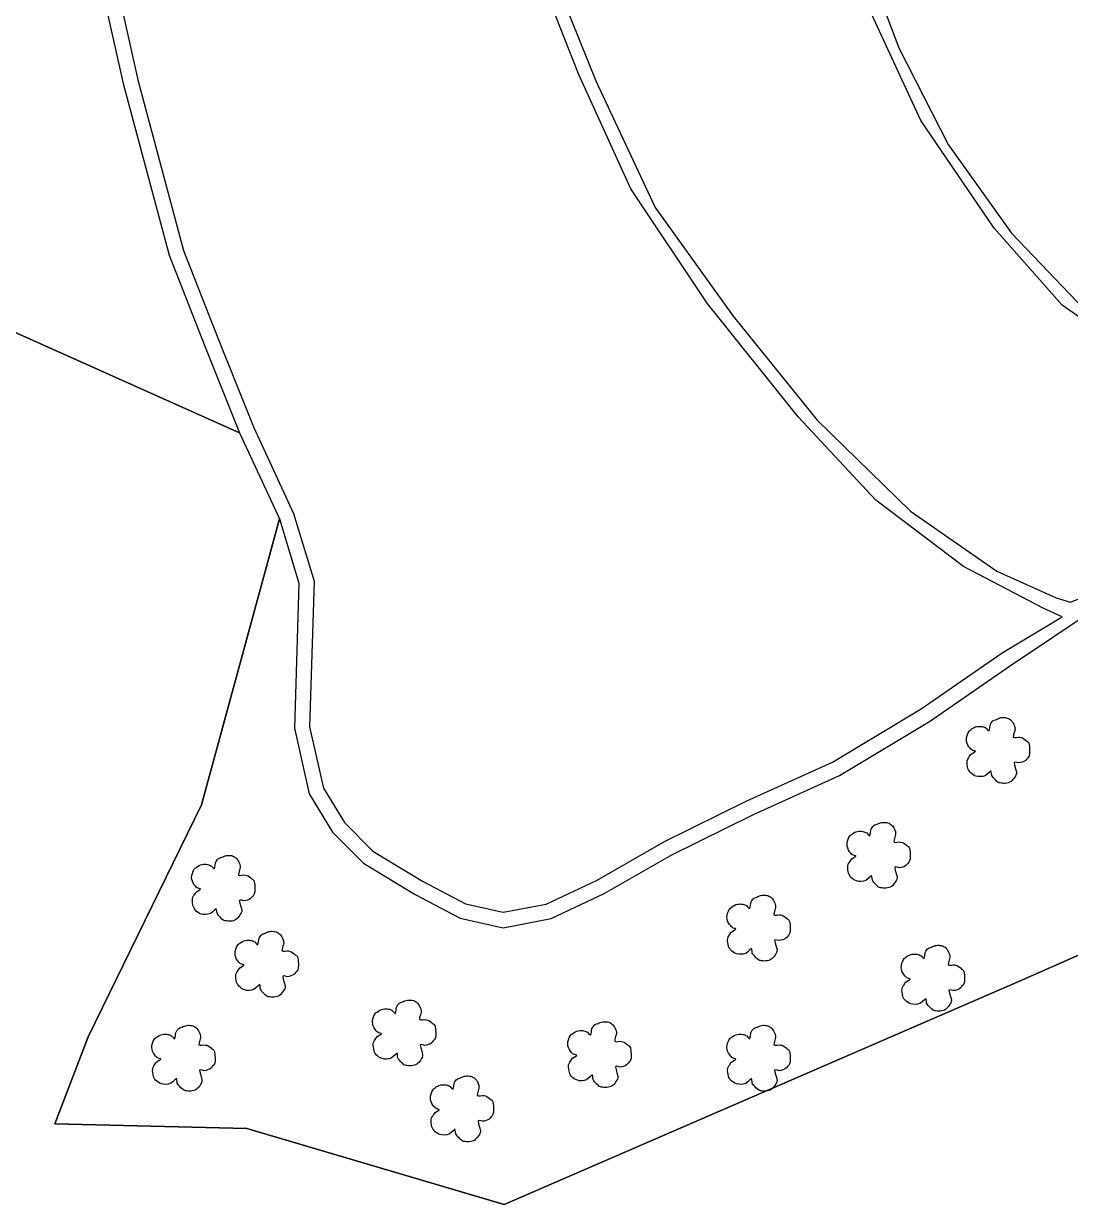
# Model space of a CAD drawing. Extents: x 730929 to 735129, y 7820181 to 7826121.
# Drawn here: x 732399.3 to 732675.9, y 7821222.7 to 7821534.7 of the extents above; entities that cross this region are included whole.
import ezdxf

# ---------------------------------------------------------------- set-up
doc = ezdxf.new("R2010")
doc.units = 0
doc.header["$MEASUREMENT"] = 0
doc.linetypes.add('CONTINUO', pattern=[0])
doc.linetypes.add('LIN0', pattern=[0])
for name, color, linetype in [('0114000475', 1, 'Continuous'), ('0114000475093', 5, 'Continuous'), ('0114000475094', 5, 'Continuous'), ('0114000475095', 5, 'Continuous'), ('RESERVA', 3, 'Continuous'), ('SIMBOLO ARVORE', 118, 'Continuous')]:
    doc.layers.add(name, color=color, linetype=linetype)

msp = doc.modelspace()

# ---------------------------------------------------------------- linework, layer by layer
at = {"layer": '0114000475'}
msp.add_lwpolyline([(732391.54, 7821455.55), (732456.35, 7821426.55), (732466.92, 7821403.84), (732446.28, 7821328.22), (732416.33, 7821266.98), (732407.51, 7821243.97), (732458.27, 7821242.72), (732526.28, 7821222.68), (732662.53, 7821281.66), (732761.64, 7821325.35), (733098.19, 7821454.83)], dxfattribs=at)
at = {"layer": '0114000475093', "linetype": 'CONTINUO', "flags": 128}
msp.add_lwpolyline([(732573.82, 7821853.19), (732550.98, 7821841.01), (732505.12, 7821818.35), (732465.15, 7821790.37), (732447.06, 7821773.06), (732424.92, 7821726.08), (732419.43, 7821697.5), (732414.96, 7821622.25), (732420.26, 7821569.54), (732424.26, 7821543.15), (732429.53, 7821519.79), (732441.53, 7821474.72), (732450.87, 7821450.94), (732460.02, 7821428.14), (732470.66, 7821405.27), (732476.09, 7821387.37), (732474.89, 7821348.9), (732478.57, 7821332.66), (732484.12, 7821323.56), (732491.59, 7821316.05), (732504.73, 7821308.08), (732516.05, 7821302.07), (732526.08, 7821299.87), (732537.44, 7821302.04), (732550.84, 7821308.37), (732568.7, 7821318.6), (732590.46, 7821329.35), (732613.06, 7821339.54), (732636.52, 7821353.63), (732657.94, 7821368.39), (732673.8, 7821377.93), (732668.75, 7821380.18), (732647.74, 7821391.21), (732624.54, 7821408.74), (732603.96, 7821430.74), (732579.98, 7821460.79), (732559.74, 7821491.02), (732545.98, 7821521.4), (732533.94, 7821551.84), (732521.96, 7821585.54), (732514.05, 7821616.72), (732510.5, 7821649.39), (732509.03, 7821684.78), (732512.38, 7821723.62), (732522.3, 7821755.85), (732534.23, 7821773.18), (732549.18, 7821791.8), (732575.94, 7821824.65), (732598.21, 7821851.33), (732612.17, 7821872.6), (732611.16, 7821877.98), (732596.46, 7821868.15)], close=True, dxfattribs=at)
at = {"layer": '0114000475094', "linetype": 'CONTINUO', "flags": 128}
msp.add_lwpolyline([(732717.56, 7821893.77), (732711.05, 7821910.02), (732704.37, 7821925.51), (732696.54, 7821942.04), (732694.57, 7821945.67), (732689.35, 7821957.46), (732687.01, 7821961.81), (732685.02, 7821966.55), (732684.11, 7821969.12), (732681.5, 7821967.64), (732678.05, 7821963.64), (732669.31, 7821950.76), (732654.5, 7821925.79), (732639.85, 7821902.37), (732628.39, 7821889.15), (732620.33, 7821877.62), (732605.75, 7821856.49), (732588.85, 7821833.74), (732566.78, 7821808.22), (732546.34, 7821782.1), (732528.78, 7821758.87), (732520.17, 7821740.36), (732514.1, 7821712.78), (732512.58, 7821680.1), (732514.21, 7821648.02), (732518.19, 7821615.8), (732526.43, 7821583), (732537.65, 7821551.55), (732550.5, 7821519.51), (732566.25, 7821486.07), (732586.82, 7821457.35), (732609.04, 7821429.9), (732633.72, 7821405.85), (732656.47, 7821389.96), (732672.16, 7821382.96), (732675.94, 7821381.8), (732681.39, 7821384.04), (732691.31, 7821388.8), (732701.62, 7821396.25), (732726.53, 7821407.79), (732744.93, 7821417.42), (732755.6, 7821426.45), (732748.06, 7821429.67), (732724.01, 7821436.79), (732694.76, 7821445.6), (732673.77, 7821460.24), (732655.84, 7821480.58), (732636.41, 7821509.05), (732622.23, 7821539.75), (732611.77, 7821570.51), (732603.9, 7821602.95), (732598.61, 7821637.22), (732597.21, 7821667.23), (732600.87, 7821692.78), (732608.42, 7821716.36), (732620.4, 7821742.51), (732634.21, 7821769.88), (732651.26, 7821799.2), (732672.08, 7821830.71), (732694.26, 7821862.53), (732711.76, 7821886.54)], close=True, dxfattribs=at)
at = {"layer": '0114000475095', "linetype": 'CONTINUO', "flags": 128}
msp.add_lwpolyline([(732749.52, 7821813.31), (732741.89, 7821833.49), (732726.16, 7821872.62), (732718.74, 7821890.83), (732706.1, 7821873.65), (732686.94, 7821846.78), (732664.31, 7821813.5), (732645.6, 7821783.05), (732629.12, 7821752.38), (732614.27, 7821722.09), (732604.81, 7821689.39), (732600.86, 7821656.3), (732602.75, 7821628.75), (732608.35, 7821597.55), (732618.68, 7821559.73), (732630.61, 7821528.31), (732643.61, 7821502.77), (732660.38, 7821479.28), (732679.71, 7821459.12), (732699.5, 7821446.99), (732716.75, 7821442.05), (732738.38, 7821435.86), (732760.34, 7821430.46), (732769.49, 7821430.61), (732779.76, 7821438.79), (732793.36, 7821455.38), (732806.69, 7821473.76), (732811.55, 7821482.3), (732811.24, 7821483.5), (732809.16, 7821484.85), (732795.54, 7821484.81), (732771.51, 7821484.5), (732751.13, 7821487.26), (732736.73, 7821496.49), (732725.28, 7821512.75), (732713.92, 7821533.97), (732703.79, 7821557.28), (732696.44, 7821582.21), (732692.01, 7821611.49), (732691.31, 7821638.7), (732691.55, 7821642.04), (732693.36, 7821663.47), (732696.48, 7821685.65), (732701.62, 7821706.2), (732708.26, 7821726.36), (732716.77, 7821746.64), (732727.49, 7821768.39), (732740.5, 7821789.68), (732749.82, 7821802.75), (732752.3, 7821805.63)], close=True, dxfattribs=at)
at = {"layer": 'RESERVA', "linetype": 'Continuous'}
msp.add_lwpolyline([(732420.33, 7821542.41), (732425.64, 7821518.84), (732437.73, 7821473.47), (732447.15, 7821449.46), (732456.35, 7821426.55), (732391.54, 7821455.55)], dxfattribs=at)
at = {"layer": 'RESERVA', "flags": 128}
msp.add_lwpolyline([(732761.64, 7821325.35), (732662.53, 7821281.66), (732526.28, 7821222.68), (732458.27, 7821242.72), (732407.51, 7821243.97), (732416.33, 7821266.98), (732446.28, 7821328.22), (732466.92, 7821403.84), (732472.07, 7821386.84), (732470.87, 7821348.52), (732474.81, 7821331.13), (732480.95, 7821321.07), (732489.1, 7821312.88), (732502.76, 7821304.6), (732514.66, 7821298.28), (732526.02, 7821295.79), (732538.69, 7821298.21), (732552.7, 7821304.82), (732570.58, 7821315.07), (732592.17, 7821325.73), (732614.92, 7821335.99), (732638.68, 7821350.27), (732660.1, 7821365.03), (732683.02, 7821380.39)], dxfattribs=at)
at = {"layer": 'SIMBOLO ARVORE', "linetype": 'LIN0', "elevation": 716.76, "flags": 128}
for points in [[(732654.91, 7821337.2), (732654.46, 7821336.81), (732653.96, 7821336.36), (732653.41, 7821335.94), (732652.77, 7821335.77), (732652.12, 7821335.7), (732651.5, 7821335.72), (732650.99, 7821335.83), (732650.54, 7821336.01), (732650.14, 7821336.25), (732649.77, 7821336.53), (732649.44, 7821336.85), (732649.17, 7821337.2), (732648.99, 7821337.53), (732648.86, 7821337.89), (732648.78, 7821338.29), (732648.69, 7821338.82), (732648.65, 7821339.37), (732648.67, 7821339.89), (732648.8, 7821340.28), (732648.98, 7821340.61), (732649.19, 7821340.9), (732649.34, 7821341.17), (732649.52, 7821341.42), (732649.74, 7821341.65), (732650.16, 7821341.93), (732650.55, 7821342.18), (732650.84, 7821342.4), (732650.71, 7821342.49), (732650.46, 7821342.55), (732650.14, 7821342.62), (732649.91, 7821342.76), (732649.68, 7821342.94), (732649.45, 7821343.19), (732649.15, 7821343.56), (732648.87, 7821343.99), (732648.64, 7821344.47), (732648.51, 7821344.96), (732648.46, 7821345.47), (732648.49, 7821345.99), (732648.64, 7821346.57), (732648.84, 7821347.11), (732649.07, 7821347.58), (732649.25, 7821347.82), (732649.45, 7821348), (732649.69, 7821348.15), (732650.03, 7821348.39), (732650.41, 7821348.63), (732650.81, 7821348.83), (732651.21, 7821348.93), (732651.61, 7821348.98), (732651.99, 7821348.99), (732652.33, 7821348.97), (732652.64, 7821348.93), (732652.93, 7821348.86), (732653.19, 7821348.77), (732653.43, 7821348.66), (732653.67, 7821348.51), (732653.97, 7821348.19), (732654.25, 7821347.91), (732654.49, 7821347.78), (732654.61, 7821348.16), (732654.68, 7821348.66), (732654.74, 7821349.17), (732654.79, 7821349.4), (732654.85, 7821349.57), (732654.94, 7821349.73), (732655.11, 7821350), (732655.31, 7821350.26), (732655.55, 7821350.5), (732655.84, 7821350.64), (732656.14, 7821350.74), (732656.46, 7821350.83), (732656.75, 7821350.98), (732657.04, 7821351.11), (732657.35, 7821351.23), (732657.67, 7821351.29), (732658.01, 7821351.32), (732658.34, 7821351.32), (732658.67, 7821351.3), (732658.98, 7821351.26), (732659.28, 7821351.18), (732659.56, 7821351.08), (732659.81, 7821350.94), (732660.05, 7821350.78), (732660.25, 7821350.61), (732660.44, 7821350.4), (732660.62, 7821350.17), (732660.8, 7821349.87), (732660.97, 7821349.54), (732661.11, 7821349.18), (732661.23, 7821348.87), (732661.3, 7821348.51), (732661.31, 7821348.09), (732661.11, 7821347.4), (732660.93, 7821346.71), (732660.86, 7821346.14), (732661.21, 7821346.04), (732661.69, 7821346.08), (732662.22, 7821346.16), (732662.62, 7821346.12), (732662.99, 7821346.03), (732663.35, 7821345.89), (732663.73, 7821345.64), (732664.09, 7821345.35), (732664.42, 7821345.05), (732664.66, 7821344.91), (732664.86, 7821344.71), (732665.01, 7821344.37), (732665.13, 7821343.53), (732665.18, 7821342.59), (732665.17, 7821341.69), (732665.01, 7821341.18), (732664.78, 7821340.79), (732664.51, 7821340.49), (732664.25, 7821340.18), (732663.97, 7821339.91), (732663.63, 7821339.69), (732663.2, 7821339.52), (732662.73, 7821339.4), (732662.26, 7821339.32), (732661.76, 7821339.46), (732661.33, 7821339.53), (732661.05, 7821339.43), (732661.2, 7821338.69), (732661.45, 7821337.8), (732661.7, 7821336.93), (732661.68, 7821336.48), (732661.57, 7821336.14), (732661.4, 7821335.86), (732661.19, 7821335.5), (732660.94, 7821335.15), (732660.68, 7821334.84), (732660.43, 7821334.59), (732660.17, 7821334.37), (732659.88, 7821334.2), (732659.52, 7821334.07), (732659.14, 7821333.98), (732658.75, 7821333.93), (732658.36, 7821333.92), (732657.98, 7821333.94), (732657.62, 7821333.99), (732657.33, 7821334.03), (732657.06, 7821334.1), (732656.78, 7821334.23), (732656.45, 7821334.51), (732656.13, 7821334.84), (732655.82, 7821335.18), (732655.56, 7821335.45), (732655.34, 7821335.73), (732655.16, 7821336.04), (732655.1, 7821336.51), (732655.05, 7821336.96), (732654.96, 7821337.33), (732654.96, 7821337.33)], [(732623.37, 7821309.5), (732622.92, 7821309.11), (732622.42, 7821308.66), (732621.87, 7821308.24), (732621.23, 7821308.07), (732620.58, 7821308), (732619.96, 7821308.02), (732619.45, 7821308.13), (732619, 7821308.31), (732618.6, 7821308.55), (732618.22, 7821308.83), (732617.9, 7821309.15), (732617.63, 7821309.5), (732617.45, 7821309.83), (732617.32, 7821310.18), (732617.23, 7821310.59), (732617.15, 7821311.12), (732617.11, 7821311.67), (732617.12, 7821312.19), (732617.26, 7821312.58), (732617.44, 7821312.91), (732617.64, 7821313.2), (732617.8, 7821313.47), (732617.98, 7821313.72), (732618.19, 7821313.95), (732618.61, 7821314.23), (732619.01, 7821314.48), (732619.29, 7821314.7), (732619.17, 7821314.79), (732618.91, 7821314.85), (732618.59, 7821314.92), (732618.37, 7821315.06), (732618.14, 7821315.24), (732617.9, 7821315.49), (732617.61, 7821315.86), (732617.33, 7821316.29), (732617.09, 7821316.77), (732616.97, 7821317.26), (732616.92, 7821317.77), (732616.95, 7821318.29), (732617.09, 7821318.87), (732617.3, 7821319.41), (732617.53, 7821319.88), (732617.71, 7821320.12), (732617.91, 7821320.3), (732618.15, 7821320.45), (732618.49, 7821320.69), (732618.87, 7821320.93), (732619.27, 7821321.13), (732619.67, 7821321.23), (732620.06, 7821321.28), (732620.45, 7821321.29), (732620.78, 7821321.27), (732621.1, 7821321.23), (732621.39, 7821321.15), (732621.64, 7821321.07), (732621.89, 7821320.96), (732622.13, 7821320.81), (732622.43, 7821320.49), (732622.71, 7821320.21), (732622.95, 7821320.08), (732623.07, 7821320.46), (732623.14, 7821320.96), (732623.19, 7821321.47), (732623.24, 7821321.7), (732623.31, 7821321.87), (732623.4, 7821322.03), (732623.56, 7821322.29), (732623.77, 7821322.56), (732624.01, 7821322.8), (732624.29, 7821322.94), (732624.6, 7821323.04), (732624.92, 7821323.13), (732625.21, 7821323.28), (732625.5, 7821323.41), (732625.8, 7821323.53), (732626.13, 7821323.59), (732626.46, 7821323.62), (732626.8, 7821323.62), (732627.12, 7821323.6), (732627.44, 7821323.56), (732627.74, 7821323.48), (732628.02, 7821323.38), (732628.27, 7821323.24), (732628.51, 7821323.08), (732628.71, 7821322.91), (732628.9, 7821322.7), (732629.07, 7821322.47), (732629.26, 7821322.17), (732629.43, 7821321.84), (732629.57, 7821321.48), (732629.69, 7821321.17), (732629.76, 7821320.81), (732629.77, 7821320.39), (732629.57, 7821319.7), (732629.38, 7821319.01), (732629.31, 7821318.44), (732629.67, 7821318.34), (732630.15, 7821318.38), (732630.68, 7821318.46), (732631.07, 7821318.42), (732631.45, 7821318.33), (732631.81, 7821318.19), (732632.19, 7821317.94), (732632.55, 7821317.65), (732632.87, 7821317.35), (732633.12, 7821317.21), (732633.32, 7821317.01), (732633.46, 7821316.67), (732633.58, 7821315.83), (732633.64, 7821314.89), (732633.62, 7821313.99), (732633.46, 7821313.48), (732633.24, 7821313.09), (732632.96, 7821312.79), (732632.71, 7821312.48), (732632.42, 7821312.21), (732632.09, 7821311.99), (732631.65, 7821311.82), (732631.19, 7821311.7), (732630.72, 7821311.62), (732630.21, 7821311.76), (732629.79, 7821311.83), (732629.51, 7821311.73), (732629.66, 7821310.98), (732629.91, 7821310.1), (732630.15, 7821309.22), (732630.13, 7821308.78), (732630.03, 7821308.44), (732629.86, 7821308.16), (732629.65, 7821307.8), (732629.4, 7821307.45), (732629.13, 7821307.14), (732628.89, 7821306.88), (732628.63, 7821306.67), (732628.34, 7821306.5), (732627.98, 7821306.37), (732627.6, 7821306.28), (732627.2, 7821306.22), (732626.82, 7821306.22), (732626.44, 7821306.24), (732626.08, 7821306.29), (732625.79, 7821306.33), (732625.51, 7821306.4), (732625.24, 7821306.53), (732624.91, 7821306.81), (732624.58, 7821307.13), (732624.27, 7821307.48), (732624.01, 7821307.75), (732623.79, 7821308.03), (732623.62, 7821308.34), (732623.56, 7821308.8), (732623.51, 7821309.26), (732623.42, 7821309.63), (732623.42, 7821309.63)], [(732450.17, 7821300.77), (732449.72, 7821300.38), (732449.21, 7821299.93), (732448.66, 7821299.51), (732448.03, 7821299.34), (732447.38, 7821299.27), (732446.75, 7821299.29), (732446.25, 7821299.4), (732445.8, 7821299.58), (732445.39, 7821299.82), (732445.02, 7821300.1), (732444.7, 7821300.42), (732444.43, 7821300.77), (732444.25, 7821301.1), (732444.12, 7821301.45), (732444.03, 7821301.85), (732443.94, 7821302.39), (732443.9, 7821302.94), (732443.92, 7821303.46), (732444.05, 7821303.85), (732444.24, 7821304.18), (732444.44, 7821304.47), (732444.6, 7821304.74), (732444.77, 7821304.99), (732444.99, 7821305.22), (732445.41, 7821305.5), (732445.81, 7821305.75), (732446.09, 7821305.97), (732445.97, 7821306.06), (732445.71, 7821306.12), (732445.39, 7821306.19), (732445.17, 7821306.32), (732444.94, 7821306.51), (732444.7, 7821306.76), (732444.41, 7821307.13), (732444.13, 7821307.56), (732443.89, 7821308.04), (732443.76, 7821308.53), (732443.71, 7821309.04), (732443.74, 7821309.56), (732443.89, 7821310.14), (732444.1, 7821310.68), (732444.33, 7821311.15), (732444.51, 7821311.39), (732444.71, 7821311.57), (732444.94, 7821311.71), (732445.28, 7821311.96), (732445.66, 7821312.2), (732446.07, 7821312.4), (732446.47, 7821312.5), (732446.86, 7821312.55), (732447.24, 7821312.56), (732447.58, 7821312.54), (732447.89, 7821312.5), (732448.18, 7821312.42), (732448.44, 7821312.34), (732448.69, 7821312.23), (732448.93, 7821312.08), (732449.22, 7821311.76), (732449.5, 7821311.48), (732449.74, 7821311.35), (732449.86, 7821311.72), (732449.94, 7821312.23), (732449.99, 7821312.74), (732450.04, 7821312.97), (732450.1, 7821313.14), (732450.2, 7821313.3), (732450.36, 7821313.56), (732450.57, 7821313.83), (732450.81, 7821314.07), (732451.09, 7821314.2), (732451.4, 7821314.31), (732451.71, 7821314.4), (732452, 7821314.54), (732452.3, 7821314.68), (732452.6, 7821314.8), (732452.93, 7821314.86), (732453.26, 7821314.89), (732453.6, 7821314.89), (732453.92, 7821314.87), (732454.24, 7821314.83), (732454.54, 7821314.75), (732454.81, 7821314.64), (732455.07, 7821314.51), (732455.3, 7821314.35), (732455.51, 7821314.17), (732455.7, 7821313.97), (732455.87, 7821313.73), (732456.06, 7821313.43), (732456.22, 7821313.1), (732456.37, 7821312.75), (732456.48, 7821312.44), (732456.55, 7821312.08), (732456.56, 7821311.66), (732456.36, 7821310.96), (732456.18, 7821310.28), (732456.11, 7821309.71), (732456.47, 7821309.61), (732456.95, 7821309.65), (732457.48, 7821309.73), (732457.87, 7821309.69), (732458.24, 7821309.6), (732458.61, 7821309.46), (732458.99, 7821309.21), (732459.35, 7821308.92), (732459.67, 7821308.62), (732459.92, 7821308.48), (732460.11, 7821308.28), (732460.26, 7821307.94), (732460.38, 7821307.1), (732460.44, 7821306.16), (732460.42, 7821305.26), (732460.26, 7821304.75), (732460.03, 7821304.36), (732459.76, 7821304.06), (732459.51, 7821303.75), (732459.22, 7821303.48), (732458.89, 7821303.26), (732458.45, 7821303.09), (732457.99, 7821302.96), (732457.51, 7821302.89), (732457.01, 7821303.03), (732456.59, 7821303.1), (732456.31, 7821303), (732456.45, 7821302.25), (732456.7, 7821301.37), (732456.95, 7821300.49), (732456.93, 7821300.05), (732456.83, 7821299.71), (732456.66, 7821299.43), (732456.44, 7821299.06), (732456.2, 7821298.72), (732455.93, 7821298.41), (732455.69, 7821298.15), (732455.42, 7821297.94), (732455.14, 7821297.77), (732454.78, 7821297.64), (732454.4, 7821297.55), (732454, 7821297.49), (732453.61, 7821297.49), (732453.24, 7821297.51), (732452.88, 7821297.56), (732452.59, 7821297.6), (732452.31, 7821297.67), (732452.04, 7821297.8), (732451.71, 7821298.08), (732451.38, 7821298.4), (732451.07, 7821298.75), (732450.81, 7821299.02), (732450.59, 7821299.3), (732450.41, 7821299.6), (732450.36, 7821300.07), (732450.31, 7821300.53), (732450.21, 7821300.9), (732450.21, 7821300.9)], [(732591.63, 7821290.26), (732591.18, 7821289.87), (732590.68, 7821289.42), (732590.13, 7821289), (732589.49, 7821288.83), (732588.84, 7821288.76), (732588.22, 7821288.78), (732587.71, 7821288.89), (732587.26, 7821289.07), (732586.86, 7821289.31), (732586.49, 7821289.6), (732586.16, 7821289.91), (732585.9, 7821290.26), (732585.71, 7821290.59), (732585.58, 7821290.95), (732585.5, 7821291.35), (732585.41, 7821291.88), (732585.37, 7821292.43), (732585.39, 7821292.95), (732585.52, 7821293.34), (732585.7, 7821293.67), (732585.91, 7821293.97), (732586.06, 7821294.23), (732586.24, 7821294.48), (732586.46, 7821294.71), (732586.88, 7821294.99), (732587.28, 7821295.24), (732587.56, 7821295.46), (732587.43, 7821295.55), (732587.18, 7821295.61), (732586.86, 7821295.68), (732586.63, 7821295.82), (732586.41, 7821296), (732586.17, 7821296.25), (732585.87, 7821296.62), (732585.59, 7821297.06), (732585.36, 7821297.53), (732585.23, 7821298.02), (732585.18, 7821298.53), (732585.21, 7821299.05), (732585.36, 7821299.63), (732585.56, 7821300.17), (732585.8, 7821300.64), (732585.97, 7821300.89), (732586.17, 7821301.06), (732586.41, 7821301.21), (732586.75, 7821301.45), (732587.13, 7821301.69), (732587.53, 7821301.89), (732587.93, 7821301.99), (732588.33, 7821302.04), (732588.71, 7821302.05), (732589.05, 7821302.03), (732589.36, 7821301.99), (732589.65, 7821301.92), (732589.91, 7821301.83), (732590.15, 7821301.72), (732590.4, 7821301.57), (732590.69, 7821301.25), (732590.97, 7821300.97), (732591.21, 7821300.84), (732591.33, 7821301.22), (732591.41, 7821301.72), (732591.46, 7821302.24), (732591.51, 7821302.46), (732591.57, 7821302.63), (732591.66, 7821302.79), (732591.83, 7821303.06), (732592.03, 7821303.32), (732592.27, 7821303.56), (732592.56, 7821303.7), (732592.87, 7821303.8), (732593.18, 7821303.9), (732593.47, 7821304.04), (732593.77, 7821304.17), (732594.07, 7821304.29), (732594.39, 7821304.35), (732594.73, 7821304.38), (732595.06, 7821304.38), (732595.39, 7821304.36), (732595.7, 7821304.32), (732596, 7821304.25), (732596.28, 7821304.14), (732596.54, 7821304), (732596.77, 7821303.84), (732596.98, 7821303.67), (732597.16, 7821303.46), (732597.34, 7821303.23), (732597.52, 7821302.93), (732597.69, 7821302.6), (732597.84, 7821302.24), (732597.95, 7821301.93), (732598.02, 7821301.57), (732598.03, 7821301.15), (732597.83, 7821300.46), (732597.65, 7821299.77), (732597.58, 7821299.2), (732597.93, 7821299.1), (732598.41, 7821299.14), (732598.94, 7821299.22), (732599.34, 7821299.18), (732599.71, 7821299.09), (732600.07, 7821298.95), (732600.45, 7821298.7), (732600.81, 7821298.41), (732601.14, 7821298.11), (732601.38, 7821297.97), (732601.58, 7821297.78), (732601.73, 7821297.44), (732601.85, 7821296.59), (732601.91, 7821295.65), (732601.89, 7821294.75), (732601.73, 7821294.24), (732601.5, 7821293.85), (732601.23, 7821293.55), (732600.98, 7821293.24), (732600.69, 7821292.97), (732600.36, 7821292.75), (732599.92, 7821292.58), (732599.45, 7821292.46), (732598.98, 7821292.39), (732598.48, 7821292.52), (732598.05, 7821292.59), (732597.77, 7821292.49), (732597.92, 7821291.75), (732598.17, 7821290.86), (732598.42, 7821289.99), (732598.4, 7821289.54), (732598.29, 7821289.2), (732598.12, 7821288.92), (732597.91, 7821288.56), (732597.67, 7821288.21), (732597.4, 7821287.9), (732597.15, 7821287.65), (732596.89, 7821287.44), (732596.6, 7821287.26), (732596.24, 7821287.13), (732595.86, 7821287.04), (732595.47, 7821286.99), (732595.08, 7821286.98), (732594.7, 7821287), (732594.35, 7821287.05), (732594.05, 7821287.09), (732593.78, 7821287.16), (732593.5, 7821287.29), (732593.17, 7821287.57), (732592.85, 7821287.9), (732592.54, 7821288.24), (732592.28, 7821288.51), (732592.06, 7821288.79), (732591.88, 7821289.1), (732591.83, 7821289.57), (732591.77, 7821290.02), (732591.68, 7821290.39), (732591.68, 7821290.39)], [(732461.64, 7821280.71), (732461.19, 7821280.32), (732460.68, 7821279.87), (732460.13, 7821279.45), (732459.5, 7821279.28), (732458.85, 7821279.21), (732458.22, 7821279.23), (732457.72, 7821279.34), (732457.27, 7821279.52), (732456.86, 7821279.76), (732456.49, 7821280.04), (732456.17, 7821280.36), (732455.9, 7821280.71), (732455.72, 7821281.04), (732455.59, 7821281.39), (732455.5, 7821281.8), (732455.41, 7821282.33), (732455.37, 7821282.88), (732455.39, 7821283.4), (732455.53, 7821283.79), (732455.71, 7821284.12), (732455.91, 7821284.41), (732456.07, 7821284.68), (732456.24, 7821284.93), (732456.46, 7821285.16), (732456.88, 7821285.44), (732457.28, 7821285.69), (732457.56, 7821285.91), (732457.44, 7821286), (732457.18, 7821286.06), (732456.86, 7821286.13), (732456.64, 7821286.27), (732456.41, 7821286.45), (732456.17, 7821286.7), (732455.88, 7821287.07), (732455.6, 7821287.5), (732455.36, 7821287.98), (732455.23, 7821288.47), (732455.18, 7821288.98), (732455.21, 7821289.5), (732455.36, 7821290.08), (732455.57, 7821290.62), (732455.8, 7821291.09), (732455.98, 7821291.33), (732456.18, 7821291.51), (732456.41, 7821291.66), (732456.75, 7821291.9), (732457.13, 7821292.14), (732457.54, 7821292.34), (732457.94, 7821292.44), (732458.33, 7821292.49), (732458.71, 7821292.5), (732459.05, 7821292.48), (732459.36, 7821292.44), (732459.65, 7821292.36), (732459.91, 7821292.28), (732460.16, 7821292.17), (732460.4, 7821292.02), (732460.69, 7821291.7), (732460.97, 7821291.42), (732461.21, 7821291.29), (732461.33, 7821291.67), (732461.41, 7821292.17), (732461.46, 7821292.68), (732461.51, 7821292.91), (732461.58, 7821293.08), (732461.67, 7821293.24), (732461.83, 7821293.5), (732462.04, 7821293.77), (732462.28, 7821294.01), (732462.56, 7821294.15), (732462.87, 7821294.25), (732463.18, 7821294.34), (732463.48, 7821294.49), (732463.77, 7821294.62), (732464.07, 7821294.74), (732464.4, 7821294.8), (732464.73, 7821294.83), (732465.07, 7821294.83), (732465.39, 7821294.81), (732465.71, 7821294.77), (732466.01, 7821294.69), (732466.28, 7821294.59), (732466.54, 7821294.45), (732466.77, 7821294.29), (732466.98, 7821294.12), (732467.17, 7821293.91), (732467.34, 7821293.67), (732467.53, 7821293.38), (732467.7, 7821293.04), (732467.84, 7821292.69), (732467.95, 7821292.38), (732468.02, 7821292.02), (732468.03, 7821291.6), (732467.83, 7821290.91), (732467.65, 7821290.22), (732467.58, 7821289.65), (732467.94, 7821289.55), (732468.42, 7821289.59), (732468.95, 7821289.67), (732469.34, 7821289.63), (732469.71, 7821289.54), (732470.08, 7821289.4), (732470.46, 7821289.15), (732470.82, 7821288.86), (732471.14, 7821288.56), (732471.39, 7821288.42), (732471.58, 7821288.22), (732471.73, 7821287.88), (732471.85, 7821287.04), (732471.91, 7821286.1), (732471.89, 7821285.2), (732471.73, 7821284.69), (732471.5, 7821284.3), (732471.23, 7821284), (732470.98, 7821283.69), (732470.69, 7821283.42), (732470.36, 7821283.2), (732469.92, 7821283.03), (732469.46, 7821282.9), (732468.98, 7821282.83), (732468.48, 7821282.97), (732468.06, 7821283.04), (732467.78, 7821282.94), (732467.92, 7821282.19), (732468.17, 7821281.31), (732468.42, 7821280.43), (732468.4, 7821279.99), (732468.3, 7821279.65), (732468.13, 7821279.37), (732467.92, 7821279.01), (732467.67, 7821278.66), (732467.4, 7821278.35), (732467.16, 7821278.09), (732466.9, 7821277.88), (732466.61, 7821277.71), (732466.25, 7821277.58), (732465.87, 7821277.49), (732465.47, 7821277.43), (732465.08, 7821277.43), (732464.71, 7821277.45), (732464.35, 7821277.5), (732464.06, 7821277.54), (732463.78, 7821277.61), (732463.51, 7821277.74), (732463.18, 7821278.02), (732462.85, 7821278.34), (732462.54, 7821278.69), (732462.28, 7821278.96), (732462.06, 7821279.24), (732461.88, 7821279.55), (732461.83, 7821280.01), (732461.78, 7821280.47), (732461.68, 7821280.84), (732461.68, 7821280.84)], [(732637.71, 7821277.03), (732637.26, 7821276.63), (732636.75, 7821276.18), (732636.2, 7821275.77), (732635.57, 7821275.59), (732634.92, 7821275.52), (732634.29, 7821275.54), (732633.79, 7821275.65), (732633.34, 7821275.83), (732632.93, 7821276.07), (732632.56, 7821276.36), (732632.24, 7821276.68), (732631.97, 7821277.02), (732631.79, 7821277.35), (732631.66, 7821277.71), (732631.57, 7821278.11), (732631.48, 7821278.64), (732631.44, 7821279.19), (732631.46, 7821279.71), (732631.6, 7821280.1), (732631.78, 7821280.43), (732631.98, 7821280.73), (732632.14, 7821280.99), (732632.31, 7821281.24), (732632.53, 7821281.48), (732632.95, 7821281.75), (732633.35, 7821282.01), (732633.63, 7821282.22), (732633.51, 7821282.31), (732633.25, 7821282.38), (732632.93, 7821282.45), (732632.71, 7821282.58), (732632.48, 7821282.76), (732632.24, 7821283.02), (732631.95, 7821283.39), (732631.67, 7821283.82), (732631.43, 7821284.29), (732631.3, 7821284.78), (732631.25, 7821285.29), (732631.28, 7821285.82), (732631.43, 7821286.39), (732631.64, 7821286.93), (732631.87, 7821287.4), (732632.05, 7821287.65), (732632.25, 7821287.82), (732632.48, 7821287.97), (732632.82, 7821288.22), (732633.2, 7821288.45), (732633.61, 7821288.65), (732634.01, 7821288.75), (732634.4, 7821288.8), (732634.78, 7821288.81), (732635.12, 7821288.8), (732635.43, 7821288.75), (732635.72, 7821288.68), (732635.98, 7821288.6), (732636.23, 7821288.48), (732636.47, 7821288.33), (732636.76, 7821288.01), (732637.04, 7821287.74), (732637.29, 7821287.61), (732637.4, 7821287.98), (732637.48, 7821288.48), (732637.53, 7821289), (732637.58, 7821289.22), (732637.65, 7821289.4), (732637.74, 7821289.55), (732637.9, 7821289.82), (732638.11, 7821290.08), (732638.35, 7821290.32), (732638.63, 7821290.46), (732638.94, 7821290.56), (732639.25, 7821290.66), (732639.55, 7821290.8), (732639.84, 7821290.93), (732640.14, 7821291.05), (732640.47, 7821291.11), (732640.8, 7821291.14), (732641.14, 7821291.14), (732641.46, 7821291.12), (732641.78, 7821291.08), (732642.08, 7821291.01), (732642.35, 7821290.9), (732642.61, 7821290.76), (732642.84, 7821290.6), (732643.05, 7821290.43), (732643.24, 7821290.23), (732643.41, 7821289.99), (732643.6, 7821289.69), (732643.77, 7821289.36), (732643.91, 7821289.01), (732644.02, 7821288.69), (732644.09, 7821288.34), (732644.1, 7821287.91), (732643.9, 7821287.22), (732643.72, 7821286.53), (732643.65, 7821285.97), (732644.01, 7821285.86), (732644.49, 7821285.9), (732645.02, 7821285.99), (732645.41, 7821285.94), (732645.78, 7821285.85), (732646.15, 7821285.71), (732646.53, 7821285.46), (732646.89, 7821285.17), (732647.21, 7821284.87), (732647.46, 7821284.74), (732647.65, 7821284.54), (732647.8, 7821284.2), (732647.92, 7821283.35), (732647.98, 7821282.42), (732647.96, 7821281.51), (732647.8, 7821281), (732647.57, 7821280.62), (732647.3, 7821280.31), (732647.05, 7821280), (732646.76, 7821279.73), (732646.43, 7821279.51), (732645.99, 7821279.34), (732645.53, 7821279.22), (732645.05, 7821279.15), (732644.55, 7821279.28), (732644.13, 7821279.36), (732643.85, 7821279.25), (732643.99, 7821278.51), (732644.24, 7821277.62), (732644.49, 7821276.75), (732644.47, 7821276.3), (732644.37, 7821275.96), (732644.2, 7821275.68), (732643.99, 7821275.32), (732643.74, 7821274.97), (732643.47, 7821274.66), (732643.23, 7821274.41), (732642.97, 7821274.2), (732642.68, 7821274.03), (732642.32, 7821273.89), (732641.94, 7821273.8), (732641.54, 7821273.75), (732641.15, 7821273.74), (732640.78, 7821273.77), (732640.42, 7821273.82), (732640.13, 7821273.85), (732639.85, 7821273.92), (732639.58, 7821274.06), (732639.25, 7821274.33), (732638.92, 7821274.66), (732638.61, 7821275), (732638.35, 7821275.27), (732638.13, 7821275.55), (732637.95, 7821275.86), (732637.9, 7821276.33), (732637.85, 7821276.78), (732637.75, 7821277.16), (732637.75, 7821277.16)], [(732497.96, 7821262.56), (732497.51, 7821262.17), (732497.01, 7821261.72), (732496.46, 7821261.3), (732495.82, 7821261.13), (732495.17, 7821261.06), (732494.55, 7821261.08), (732494.04, 7821261.19), (732493.59, 7821261.37), (732493.19, 7821261.61), (732492.81, 7821261.89), (732492.49, 7821262.21), (732492.22, 7821262.56), (732492.04, 7821262.89), (732491.91, 7821263.25), (732491.82, 7821263.65), (732491.74, 7821264.18), (732491.7, 7821264.73), (732491.71, 7821265.25), (732491.85, 7821265.64), (732492.03, 7821265.97), (732492.24, 7821266.26), (732492.39, 7821266.53), (732492.57, 7821266.78), (732492.78, 7821267.01), (732493.21, 7821267.29), (732493.6, 7821267.54), (732493.88, 7821267.76), (732493.76, 7821267.85), (732493.51, 7821267.91), (732493.18, 7821267.98), (732492.96, 7821268.12), (732492.73, 7821268.3), (732492.49, 7821268.55), (732492.2, 7821268.92), (732491.92, 7821269.35), (732491.68, 7821269.83), (732491.56, 7821270.32), (732491.51, 7821270.83), (732491.54, 7821271.35), (732491.68, 7821271.93), (732491.89, 7821272.47), (732492.12, 7821272.94), (732492.3, 7821273.19), (732492.5, 7821273.36), (732492.74, 7821273.51), (732493.08, 7821273.75), (732493.46, 7821273.99), (732493.86, 7821274.19), (732494.26, 7821274.29), (732494.66, 7821274.34), (732495.04, 7821274.35), (732495.37, 7821274.33), (732495.69, 7821274.29), (732495.98, 7821274.22), (732496.23, 7821274.13), (732496.48, 7821274.02), (732496.72, 7821273.87), (732497.02, 7821273.55), (732497.3, 7821273.27), (732497.54, 7821273.14), (732497.66, 7821273.52), (732497.73, 7821274.02), (732497.78, 7821274.53), (732497.83, 7821274.76), (732497.9, 7821274.93), (732497.99, 7821275.09), (732498.15, 7821275.36), (732498.36, 7821275.62), (732498.6, 7821275.86), (732498.88, 7821276), (732499.19, 7821276.1), (732499.51, 7821276.19), (732499.8, 7821276.34), (732500.09, 7821276.47), (732500.39, 7821276.59), (732500.72, 7821276.65), (732501.05, 7821276.68), (732501.39, 7821276.68), (732501.71, 7821276.66), (732502.03, 7821276.62), (732502.33, 7821276.54), (732502.61, 7821276.44), (732502.86, 7821276.3), (732503.1, 7821276.14), (732503.3, 7821275.97), (732503.49, 7821275.76), (732503.66, 7821275.53), (732503.85, 7821275.23), (732504.02, 7821274.9), (732504.16, 7821274.54), (732504.28, 7821274.23), (732504.35, 7821273.87), (732504.36, 7821273.45), (732504.16, 7821272.76), (732503.97, 7821272.07), (732503.9, 7821271.5), (732504.26, 7821271.4), (732504.74, 7821271.44), (732505.27, 7821271.52), (732505.66, 7821271.48), (732506.04, 7821271.39), (732506.4, 7821271.25), (732506.78, 7821271), (732507.14, 7821270.71), (732507.46, 7821270.41), (732507.71, 7821270.27), (732507.91, 7821270.07), (732508.05, 7821269.73), (732508.17, 7821268.89), (732508.23, 7821267.95), (732508.21, 7821267.05), (732508.05, 7821266.54), (732507.83, 7821266.15), (732507.55, 7821265.85), (732507.3, 7821265.54), (732507.01, 7821265.27), (732506.68, 7821265.05), (732506.25, 7821264.88), (732505.78, 7821264.76), (732505.31, 7821264.68), (732504.8, 7821264.82), (732504.38, 7821264.89), (732504.1, 7821264.79), (732504.25, 7821264.05), (732504.5, 7821263.16), (732504.74, 7821262.29), (732504.72, 7821261.84), (732504.62, 7821261.5), (732504.45, 7821261.22), (732504.24, 7821260.86), (732503.99, 7821260.51), (732503.72, 7821260.2), (732503.48, 7821259.95), (732503.22, 7821259.73), (732502.93, 7821259.56), (732502.57, 7821259.43), (732502.19, 7821259.34), (732501.79, 7821259.29), (732501.41, 7821259.28), (732501.03, 7821259.3), (732500.67, 7821259.35), (732500.38, 7821259.39), (732500.1, 7821259.46), (732499.83, 7821259.59), (732499.5, 7821259.87), (732499.17, 7821260.2), (732498.86, 7821260.54), (732498.6, 7821260.81), (732498.38, 7821261.09), (732498.21, 7821261.4), (732498.15, 7821261.87), (732498.1, 7821262.32), (732498.01, 7821262.69), (732498.01, 7821262.69)], [(732439.65, 7821255.88), (732439.2, 7821255.48), (732438.7, 7821255.04), (732438.15, 7821254.62), (732437.51, 7821254.44), (732436.86, 7821254.37), (732436.24, 7821254.4), (732435.73, 7821254.51), (732435.28, 7821254.69), (732434.88, 7821254.93), (732434.5, 7821255.21), (732434.18, 7821255.53), (732433.91, 7821255.87), (732433.73, 7821256.2), (732433.6, 7821256.56), (732433.52, 7821256.96), (732433.43, 7821257.49), (732433.39, 7821258.04), (732433.41, 7821258.57), (732433.54, 7821258.95), (732433.72, 7821259.29), (732433.93, 7821259.58), (732434.08, 7821259.84), (732434.26, 7821260.09), (732434.48, 7821260.33), (732434.9, 7821260.6), (732435.29, 7821260.86), (732435.58, 7821261.07), (732435.45, 7821261.16), (732435.2, 7821261.23), (732434.88, 7821261.3), (732434.65, 7821261.43), (732434.42, 7821261.62), (732434.19, 7821261.87), (732433.89, 7821262.24), (732433.61, 7821262.67), (732433.38, 7821263.14), (732433.25, 7821263.63), (732433.2, 7821264.14), (732433.23, 7821264.67), (732433.38, 7821265.24), (732433.58, 7821265.78), (732433.81, 7821266.25), (732433.99, 7821266.5), (732434.19, 7821266.67), (732434.43, 7821266.82), (732434.77, 7821267.07), (732435.15, 7821267.3), (732435.55, 7821267.51), (732435.95, 7821267.61), (732436.35, 7821267.66), (732436.73, 7821267.66), (732437.07, 7821267.65), (732437.38, 7821267.6), (732437.67, 7821267.53), (732437.93, 7821267.45), (732438.17, 7821267.33), (732438.41, 7821267.19), (732438.71, 7821266.86), (732438.99, 7821266.59), (732439.23, 7821266.46), (732439.35, 7821266.83), (732439.42, 7821267.33), (732439.47, 7821267.85), (732439.53, 7821268.07), (732439.59, 7821268.25), (732439.68, 7821268.4), (732439.85, 7821268.67), (732440.05, 7821268.93), (732440.29, 7821269.18), (732440.58, 7821269.31), (732440.88, 7821269.42), (732441.2, 7821269.51), (732441.49, 7821269.65), (732441.78, 7821269.79), (732442.08, 7821269.9), (732442.41, 7821269.96), (732442.75, 7821269.99), (732443.08, 7821269.99), (732443.41, 7821269.98), (732443.72, 7821269.93), (732444.02, 7821269.86), (732444.3, 7821269.75), (732444.55, 7821269.61), (732444.79, 7821269.45), (732444.99, 7821269.28), (732445.18, 7821269.08), (732445.36, 7821268.84), (732445.54, 7821268.54), (732445.71, 7821268.21), (732445.85, 7821267.86), (732445.97, 7821267.54), (732446.04, 7821267.19), (732446.05, 7821266.76), (732445.85, 7821266.07), (732445.67, 7821265.39), (732445.6, 7821264.82), (732445.95, 7821264.72), (732446.43, 7821264.75), (732446.96, 7821264.84), (732447.36, 7821264.79), (732447.73, 7821264.71), (732448.09, 7821264.57), (732448.47, 7821264.31), (732448.83, 7821264.02), (732449.15, 7821263.72), (732449.4, 7821263.59), (732449.6, 7821263.39), (732449.75, 7821263.05), (732449.87, 7821262.2), (732449.92, 7821261.27), (732449.9, 7821260.37), (732449.75, 7821259.85), (732449.52, 7821259.47), (732449.25, 7821259.17), (732448.99, 7821258.85), (732448.71, 7821258.59), (732448.37, 7821258.37), (732447.94, 7821258.19), (732447.47, 7821258.07), (732447, 7821258), (732446.49, 7821258.13), (732446.07, 7821258.21), (732445.79, 7821258.1), (732445.94, 7821257.36), (732446.19, 7821256.47), (732446.44, 7821255.6), (732446.42, 7821255.15), (732446.31, 7821254.81), (732446.14, 7821254.53), (732445.93, 7821254.17), (732445.68, 7821253.83), (732445.42, 7821253.51), (732445.17, 7821253.26), (732444.91, 7821253.05), (732444.62, 7821252.88), (732444.26, 7821252.75), (732443.88, 7821252.65), (732443.49, 7821252.6), (732443.1, 7821252.59), (732442.72, 7821252.62), (732442.36, 7821252.67), (732442.07, 7821252.7), (732441.8, 7821252.77), (732441.52, 7821252.91), (732441.19, 7821253.18), (732440.87, 7821253.51), (732440.56, 7821253.85), (732440.3, 7821254.12), (732440.08, 7821254.4), (732439.9, 7821254.71), (732439.84, 7821255.18), (732439.79, 7821255.63), (732439.7, 7821256.01), (732439.7, 7821256.01)], [(732549.58, 7821256.83), (732549.13, 7821256.44), (732548.62, 7821255.99), (732548.07, 7821255.57), (732547.43, 7821255.4), (732546.79, 7821255.33), (732546.16, 7821255.35), (732545.66, 7821255.46), (732545.21, 7821255.64), (732544.8, 7821255.88), (732544.43, 7821256.16), (732544.1, 7821256.48), (732543.84, 7821256.83), (732543.66, 7821257.16), (732543.53, 7821257.51), (732543.44, 7821257.92), (732543.35, 7821258.45), (732543.31, 7821259), (732543.33, 7821259.52), (732543.46, 7821259.91), (732543.65, 7821260.24), (732543.85, 7821260.53), (732544.01, 7821260.8), (732544.18, 7821261.05), (732544.4, 7821261.28), (732544.82, 7821261.56), (732545.22, 7821261.81), (732545.5, 7821262.03), (732545.38, 7821262.12), (732545.12, 7821262.18), (732544.8, 7821262.25), (732544.58, 7821262.39), (732544.35, 7821262.57), (732544.11, 7821262.82), (732543.81, 7821263.19), (732543.53, 7821263.62), (732543.3, 7821264.1), (732543.17, 7821264.59), (732543.12, 7821265.1), (732543.15, 7821265.62), (732543.3, 7821266.2), (732543.51, 7821266.74), (732543.74, 7821267.21), (732543.92, 7821267.45), (732544.12, 7821267.63), (732544.35, 7821267.78), (732544.69, 7821268.02), (732545.07, 7821268.26), (732545.47, 7821268.46), (732545.88, 7821268.56), (732546.27, 7821268.61), (732546.65, 7821268.62), (732546.99, 7821268.6), (732547.3, 7821268.56), (732547.59, 7821268.48), (732547.85, 7821268.4), (732548.1, 7821268.29), (732548.34, 7821268.14), (732548.63, 7821267.82), (732548.91, 7821267.54), (732549.15, 7821267.41), (732549.27, 7821267.79), (732549.35, 7821268.29), (732549.4, 7821268.8), (732549.45, 7821269.03), (732549.51, 7821269.2), (732549.61, 7821269.36), (732549.77, 7821269.62), (732549.97, 7821269.89), (732550.22, 7821270.13), (732550.5, 7821270.27), (732550.81, 7821270.37), (732551.12, 7821270.46), (732551.41, 7821270.61), (732551.71, 7821270.74), (732552.01, 7821270.86), (732552.34, 7821270.92), (732552.67, 7821270.95), (732553, 7821270.95), (732553.33, 7821270.93), (732553.65, 7821270.89), (732553.95, 7821270.81), (732554.22, 7821270.71), (732554.48, 7821270.57), (732554.71, 7821270.41), (732554.92, 7821270.24), (732555.11, 7821270.03), (732555.28, 7821269.8), (732555.47, 7821269.5), (732555.63, 7821269.17), (732555.78, 7821268.81), (732555.89, 7821268.5), (732555.96, 7821268.14), (732555.97, 7821267.72), (732555.77, 7821267.03), (732555.59, 7821266.34), (732555.52, 7821265.77), (732555.87, 7821265.67), (732556.36, 7821265.71), (732556.89, 7821265.79), (732557.28, 7821265.75), (732557.65, 7821265.66), (732558.01, 7821265.52), (732558.4, 7821265.27), (732558.76, 7821264.98), (732559.08, 7821264.68), (732559.33, 7821264.54), (732559.52, 7821264.34), (732559.67, 7821264), (732559.79, 7821263.16), (732559.85, 7821262.22), (732559.83, 7821261.32), (732559.67, 7821260.81), (732559.44, 7821260.42), (732559.17, 7821260.12), (732558.92, 7821259.81), (732558.63, 7821259.54), (732558.3, 7821259.32), (732557.86, 7821259.15), (732557.39, 7821259.03), (732556.92, 7821258.95), (732556.42, 7821259.09), (732556, 7821259.16), (732555.72, 7821259.06), (732555.86, 7821258.31), (732556.11, 7821257.43), (732556.36, 7821256.55), (732556.34, 7821256.11), (732556.24, 7821255.77), (732556.07, 7821255.49), (732555.85, 7821255.13), (732555.61, 7821254.78), (732555.34, 7821254.47), (732555.1, 7821254.21), (732554.83, 7821254), (732554.54, 7821253.83), (732554.19, 7821253.7), (732553.8, 7821253.61), (732553.41, 7821253.55), (732553.02, 7821253.55), (732552.64, 7821253.57), (732552.29, 7821253.62), (732552, 7821253.66), (732551.72, 7821253.73), (732551.45, 7821253.86), (732551.12, 7821254.14), (732550.79, 7821254.46), (732550.48, 7821254.81), (732550.22, 7821255.08), (732550, 7821255.36), (732549.82, 7821255.67), (732549.77, 7821256.13), (732549.72, 7821256.59), (732549.62, 7821256.96), (732549.62, 7821256.96)], [(732591.63, 7821255.88), (732591.18, 7821255.48), (732590.68, 7821255.04), (732590.13, 7821254.62), (732589.49, 7821254.44), (732588.84, 7821254.37), (732588.22, 7821254.4), (732587.71, 7821254.51), (732587.26, 7821254.69), (732586.86, 7821254.93), (732586.49, 7821255.21), (732586.16, 7821255.53), (732585.9, 7821255.87), (732585.71, 7821256.2), (732585.58, 7821256.56), (732585.5, 7821256.96), (732585.41, 7821257.49), (732585.37, 7821258.04), (732585.39, 7821258.57), (732585.52, 7821258.95), (732585.7, 7821259.29), (732585.91, 7821259.58), (732586.06, 7821259.84), (732586.24, 7821260.09), (732586.46, 7821260.33), (732586.88, 7821260.6), (732587.28, 7821260.86), (732587.56, 7821261.07), (732587.43, 7821261.16), (732587.18, 7821261.23), (732586.86, 7821261.3), (732586.63, 7821261.43), (732586.41, 7821261.62), (732586.17, 7821261.87), (732585.87, 7821262.24), (732585.59, 7821262.67), (732585.36, 7821263.14), (732585.23, 7821263.63), (732585.18, 7821264.14), (732585.21, 7821264.67), (732585.36, 7821265.24), (732585.56, 7821265.78), (732585.8, 7821266.25), (732585.97, 7821266.5), (732586.17, 7821266.67), (732586.41, 7821266.82), (732586.75, 7821267.07), (732587.13, 7821267.3), (732587.53, 7821267.51), (732587.93, 7821267.61), (732588.33, 7821267.66), (732588.71, 7821267.66), (732589.05, 7821267.65), (732589.36, 7821267.6), (732589.65, 7821267.53), (732589.91, 7821267.45), (732590.15, 7821267.33), (732590.4, 7821267.19), (732590.69, 7821266.86), (732590.97, 7821266.59), (732591.21, 7821266.46), (732591.33, 7821266.83), (732591.41, 7821267.33), (732591.46, 7821267.85), (732591.51, 7821268.07), (732591.57, 7821268.25), (732591.66, 7821268.4), (732591.83, 7821268.67), (732592.03, 7821268.93), (732592.27, 7821269.18), (732592.56, 7821269.31), (732592.87, 7821269.42), (732593.18, 7821269.51), (732593.47, 7821269.65), (732593.77, 7821269.79), (732594.07, 7821269.9), (732594.39, 7821269.96), (732594.73, 7821269.99), (732595.06, 7821269.99), (732595.39, 7821269.98), (732595.7, 7821269.93), (732596, 7821269.86), (732596.28, 7821269.75), (732596.54, 7821269.61), (732596.77, 7821269.45), (732596.98, 7821269.28), (732597.16, 7821269.08), (732597.34, 7821268.84), (732597.52, 7821268.54), (732597.69, 7821268.21), (732597.84, 7821267.86), (732597.95, 7821267.54), (732598.02, 7821267.19), (732598.03, 7821266.76), (732597.83, 7821266.07), (732597.65, 7821265.39), (732597.58, 7821264.82), (732597.93, 7821264.72), (732598.41, 7821264.75), (732598.94, 7821264.84), (732599.34, 7821264.79), (732599.71, 7821264.71), (732600.07, 7821264.57), (732600.45, 7821264.31), (732600.81, 7821264.02), (732601.14, 7821263.72), (732601.38, 7821263.59), (732601.58, 7821263.39), (732601.73, 7821263.05), (732601.85, 7821262.2), (732601.91, 7821261.27), (732601.89, 7821260.37), (732601.73, 7821259.85), (732601.5, 7821259.47), (732601.23, 7821259.17), (732600.98, 7821258.85), (732600.69, 7821258.59), (732600.36, 7821258.37), (732599.92, 7821258.19), (732599.45, 7821258.07), (732598.98, 7821258), (732598.48, 7821258.13), (732598.05, 7821258.21), (732597.77, 7821258.1), (732597.92, 7821257.36), (732598.17, 7821256.47), (732598.42, 7821255.6), (732598.4, 7821255.15), (732598.29, 7821254.81), (732598.12, 7821254.53), (732597.91, 7821254.17), (732597.67, 7821253.83), (732597.4, 7821253.51), (732597.15, 7821253.26), (732596.89, 7821253.05), (732596.6, 7821252.88), (732596.24, 7821252.75), (732595.86, 7821252.65), (732595.47, 7821252.6), (732595.08, 7821252.59), (732594.7, 7821252.62), (732594.35, 7821252.67), (732594.05, 7821252.7), (732593.78, 7821252.77), (732593.5, 7821252.91), (732593.17, 7821253.18), (732592.85, 7821253.51), (732592.54, 7821253.85), (732592.28, 7821254.12), (732592.06, 7821254.4), (732591.88, 7821254.71), (732591.83, 7821255.18), (732591.77, 7821255.63), (732591.68, 7821256.01), (732591.68, 7821256.01)], [(732513.25, 7821242.51), (732512.8, 7821242.11), (732512.3, 7821241.66), (732511.75, 7821241.24), (732511.11, 7821241.07), (732510.46, 7821241), (732509.84, 7821241.02), (732509.33, 7821241.13), (732508.88, 7821241.31), (732508.48, 7821241.55), (732508.11, 7821241.84), (732507.78, 7821242.16), (732507.51, 7821242.5), (732507.33, 7821242.83), (732507.2, 7821243.19), (732507.12, 7821243.59), (732507.03, 7821244.12), (732506.99, 7821244.67), (732507.01, 7821245.19), (732507.14, 7821245.58), (732507.32, 7821245.91), (732507.53, 7821246.21), (732507.68, 7821246.47), (732507.86, 7821246.72), (732508.08, 7821246.96), (732508.5, 7821247.23), (732508.89, 7821247.48), (732509.18, 7821247.7), (732509.05, 7821247.79), (732508.8, 7821247.85), (732508.48, 7821247.92), (732508.25, 7821248.06), (732508.03, 7821248.24), (732507.79, 7821248.49), (732507.49, 7821248.86), (732507.21, 7821249.3), (732506.98, 7821249.77), (732506.85, 7821250.26), (732506.8, 7821250.77), (732506.83, 7821251.29), (732506.98, 7821251.87), (732507.18, 7821252.41), (732507.42, 7821252.88), (732507.59, 7821253.13), (732507.79, 7821253.3), (732508.03, 7821253.45), (732508.37, 7821253.7), (732508.75, 7821253.93), (732509.15, 7821254.13), (732509.55, 7821254.23), (732509.95, 7821254.28), (732510.33, 7821254.29), (732510.67, 7821254.27), (732510.98, 7821254.23), (732511.27, 7821254.16), (732511.53, 7821254.07), (732511.77, 7821253.96), (732512.02, 7821253.81), (732512.31, 7821253.49), (732512.59, 7821253.21), (732512.83, 7821253.08), (732512.95, 7821253.46), (732513.02, 7821253.96), (732513.08, 7821254.48), (732513.13, 7821254.7), (732513.19, 7821254.87), (732513.28, 7821255.03), (732513.45, 7821255.3), (732513.65, 7821255.56), (732513.89, 7821255.8), (732514.18, 7821255.94), (732514.48, 7821256.04), (732514.8, 7821256.14), (732515.09, 7821256.28), (732515.39, 7821256.41), (732515.69, 7821256.53), (732516.01, 7821256.59), (732516.35, 7821256.62), (732516.68, 7821256.62), (732517.01, 7821256.6), (732517.32, 7821256.56), (732517.62, 7821256.49), (732517.9, 7821256.38), (732518.16, 7821256.24), (732518.39, 7821256.08), (732518.59, 7821255.91), (732518.78, 7821255.7), (732518.96, 7821255.47), (732519.14, 7821255.17), (732519.31, 7821254.84), (732519.46, 7821254.48), (732519.57, 7821254.17), (732519.64, 7821253.81), (732519.65, 7821253.39), (732519.45, 7821252.7), (732519.27, 7821252.01), (732519.2, 7821251.44), (732519.55, 7821251.34), (732520.03, 7821251.38), (732520.56, 7821251.46), (732520.96, 7821251.42), (732521.33, 7821251.33), (732521.69, 7821251.19), (732522.07, 7821250.94), (732522.43, 7821250.65), (732522.76, 7821250.35), (732523, 7821250.21), (732523.2, 7821250.02), (732523.35, 7821249.68), (732523.47, 7821248.83), (732523.52, 7821247.89), (732523.51, 7821246.99), (732523.35, 7821246.48), (732523.12, 7821246.09), (732522.85, 7821245.79), (732522.6, 7821245.48), (732522.31, 7821245.21), (732521.97, 7821244.99), (732521.54, 7821244.82), (732521.07, 7821244.7), (732520.6, 7821244.63), (732520.1, 7821244.76), (732519.67, 7821244.83), (732519.39, 7821244.73), (732519.54, 7821243.99), (732519.79, 7821243.1), (732520.04, 7821242.23), (732520.02, 7821241.78), (732519.91, 7821241.44), (732519.74, 7821241.16), (732519.53, 7821240.8), (732519.29, 7821240.45), (732519.02, 7821240.14), (732518.77, 7821239.89), (732518.51, 7821239.68), (732518.22, 7821239.51), (732517.86, 7821239.37), (732517.48, 7821239.28), (732517.09, 7821239.23), (732516.7, 7821239.22), (732516.32, 7821239.24), (732515.97, 7821239.29), (732515.67, 7821239.33), (732515.4, 7821239.4), (732515.12, 7821239.53), (732514.79, 7821239.81), (732514.47, 7821240.14), (732514.16, 7821240.48), (732513.9, 7821240.75), (732513.68, 7821241.03), (732513.5, 7821241.34), (732513.45, 7821241.81), (732513.39, 7821242.26), (732513.3, 7821242.63), (732513.3, 7821242.63)]]:
    msp.add_lwpolyline(points, dxfattribs=at)

doc.saveas('drawing.dxf')
